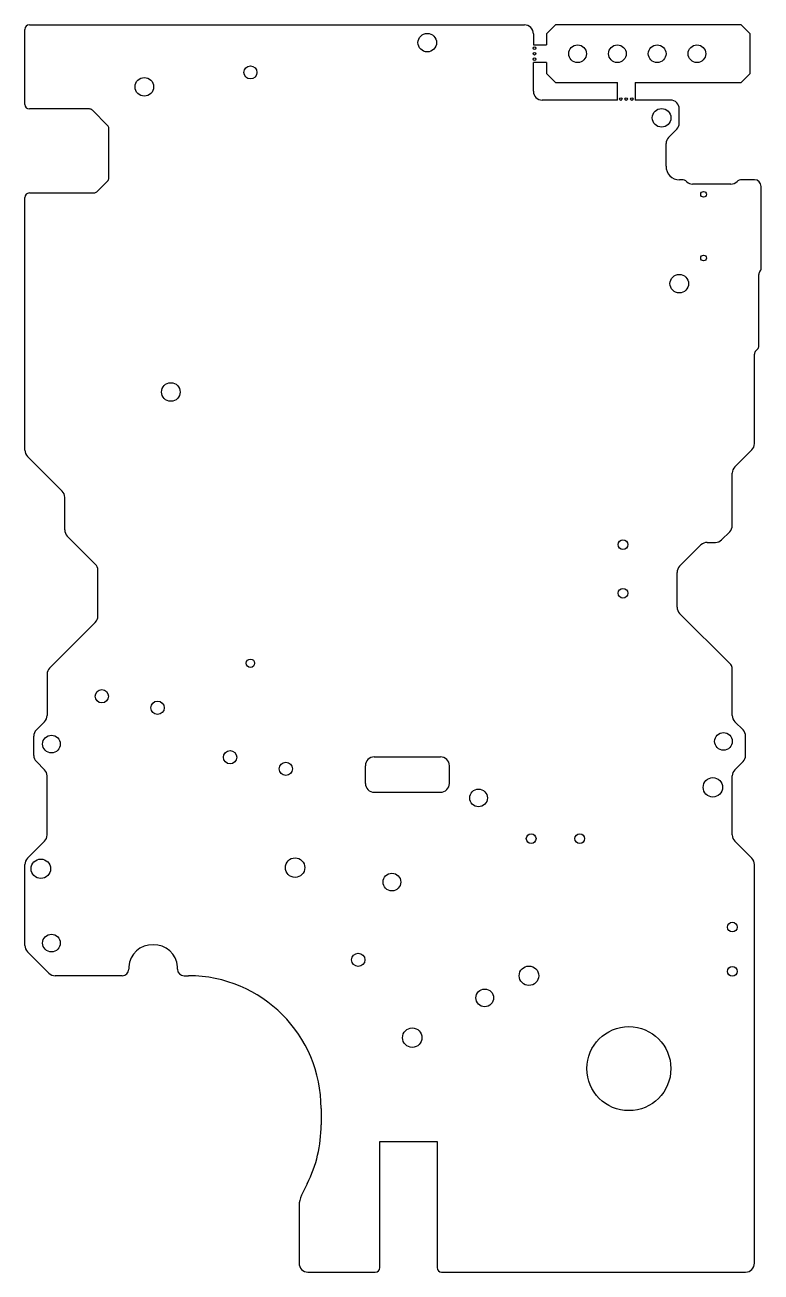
# Model space of a CAD drawing. Extents: x 0 to 83, y 0 to 141.
import ezdxf

# ---------------------------------------------------------------- set-up
doc = ezdxf.new("R2010")
doc.units = 0
doc.layers.add('20', color=6, linetype='CONTINUOUS')

msp = doc.modelspace()

# ---------------------------------------------------------------- linework, layer by layer
at = {"layer": '20'}
for p, q in [((0.5, 141), (56.5, 141)), ((60, 141), (59, 140)), ((81, 141), (60, 141)), ((82, 140), (81, 141)), ((0, 132), (0, 140.5)), ((57.5, 140), (57.5, 138.75)), ((59, 140), (59, 138.75)), ((82, 135.5), (82, 140)), ((57.5, 138.75), (59, 138.75)), ((57.5, 133.5), (57.5, 136.75)), ((59, 136.75), (57.5, 136.75)), ((59, 136.75), (59, 135.5)), ((59, 135.5), (60, 134.5)), ((81, 134.5), (82, 135.5)), ((60, 134.5), (67, 134.5)), ((67, 132.5), (67, 134.5)), ((69, 134.5), (81, 134.5)), ((69, 134.5), (69, 132.5)), ((7.2929, 131.5), (0.5, 131.5)), ((9.3536, 129.6464), (7.6464, 131.3536)), ((67, 132.5), (58.5, 132.5)), ((73, 132.5), (69, 132.5)), ((74, 129.9142), (74, 131.5)), ((9.5, 123.7071), (9.5, 129.2929)), ((72.7929, 128.2929), (73.7071, 129.2071)), ((72.5, 125.0207), (72.5, 127.5858)), ((8.1464, 122.1464), (9.3536, 123.3536)), ((74.2803, 123.5), (74.0207, 123.5)), ((79.8358, 123), (75.4874, 123)), ((80.5184, 123.2684), (80.5429, 123.2929)), ((82.5, 123.5), (81.0775, 123.5)), ((83.25, 113.3964), (83.25, 122.75)), ((0, 92.9142), (0, 121.5)), ((0.5, 122), (7.7929, 122)), ((83, 104.7071), (83, 112.7929)), ((82.6464, 104.1464), (82.8536, 104.3536)), ((82.5, 93.6642), (82.5, 103.7929)), ((4.2071, 88.2929), (0.2929, 92.2071)), ((80.2929, 91.0429), (82.2071, 92.9571)), ((80, 84.4142), (80, 90.3358)), ((4.5, 83.9142), (4.5, 87.5858)), ((7.9571, 80.0429), (4.7929, 83.2071)), ((78.7929, 82.7929), (79.7071, 83.7071)), ((74.0429, 79.7929), (76.4571, 82.2071)), ((77.1642, 82.5), (78.0858, 82.5)), ((8.25, 74.1642), (8.25, 79.3358)), ((73.75, 75.1642), (73.75, 79.0858)), ((7.9571, 73.4571), (2.7929, 68.2929)), ((79.7071, 68.7929), (74.0429, 74.4571)), ((80, 62.9142), (80, 68.3358)), ((2.5, 67.5858), (2.5, 62.9142)), ((2.2071, 62.2071), (1.2929, 61.2929)), ((81.2071, 61.2929), (80.2929, 62.2071)), ((1, 58.4142), (1, 60.5858)), ((81.5, 58.4142), (81.5, 60.5858)), ((39.5, 58.25), (47, 58.25)), ((2.2071, 56.7929), (1.2929, 57.7071)), ((38.5, 55.25), (38.5, 57.25)), ((48, 55.25), (48, 57.25)), ((80.2929, 56.7929), (81.2071, 57.7071)), ((2.5, 49.4142), (2.5, 56.0858)), ((80, 49.4142), (80, 56.0858)), ((39.5, 54.25), (47, 54.25)), ((0.2929, 46.7929), (2.2071, 48.7071)), ((82.2071, 46.7929), (80.2929, 48.7071)), ((0, 36.9142), (0, 46.0858)), ((82.5, 1), (82.5, 46.0858)), ((2.7071, 33.7929), (0.2929, 36.2071)), ((11.75, 34.5), (11.75, 34.25)), ((17.25, 34.25), (17.25, 34.5)), ((11, 33.5), (3.4142, 33.5)), ((18, 33.5), (18.5, 33.5)), ((33.5, 18.5), (33.5, 16.6266)), ((40.125, 0.5), (40.125, 14.75)), ((40.125, 14.75), (46.625, 14.75)), ((46.625, 14.75), (46.625, 0.5)), ((31.934, 9.9931), (31.2771, 8.6793)), ((31, 7.5053), (31, 1)), ((32, 0), (39.625, 0)), ((47.125, 0), (81.5, 0))]:
    msp.add_line(p, q, dxfattribs=at)
for centre, radius in [((45.5, 139), 1.05), ((57.625, 138.375), 0.15), ((62.5, 137.75), 1), ((67, 137.75), 1), ((71.5, 137.75), 1), ((76, 137.75), 1), ((57.625, 137.75), 0.15), ((57.625, 137.125), 0.15), ((25.5, 135.63), 0.74), ((13.5, 134), 1.05), ((67.375, 132.625), 0.15), ((68, 132.625), 0.15), ((68.625, 132.625), 0.15), ((72, 130.5), 1.05), ((76.75, 121.85), 0.325), ((76.75, 114.65), 0.325), ((74, 111.75), 1.05), ((16.5, 99.5), 1.05), ((67.625, 82.25), 0.55), ((67.625, 76.75), 0.55), ((25.5, 68.83), 0.475), ((8.7, 65.1), 0.75), ((15, 63.8), 0.75), ((3, 59.7), 1), ((79, 60), 1), ((23.2, 58.2), 0.75), ((29.5, 56.9), 0.75), ((77.8, 54.8), 1.1), ((51.3, 53.6), 1), ((57.25, 49), 0.55), ((62.75, 49), 0.55), ((1.8, 45.6), 1.1), ((30.55, 45.725), 1.1), ((41.5, 44.1), 1), ((80, 39), 0.55), ((3, 37.2), 1), ((37.7, 35.3), 0.75), ((57, 33.5), 1.1), ((80, 34), 0.55), ((52, 31), 1), ((43.8, 26.5), 1.1), ((68.3, 23), 4.75)]:
    msp.add_circle(centre, radius, dxfattribs=at)
for centre, radius, start, end in [((0.5, 140.5), 0.5, 90, 180), ((56.5, 140), 1, 0, 90), ((58.5, 133.5), 1, 180, 270), ((0.5, 132), 0.5, 180, 270), ((7.2929, 131), 0.5, 44.9999, 89.9999), ((73, 131.5), 1, 0, 90), ((73, 129.9142), 1, 314.9999, 359.9999), ((9, 129.2929), 0.5, 0.0001, 45.0001), ((73.5, 127.5858), 1, 134.9999, 179.9999), ((74.0207, 125.0207), 1.5207, 180, 270), ((9, 123.7071), 0.5, 314.9999, 359.9999), ((74.2803, 122.6679), 0.8321, 45.0001, 90.0001), ((75.4874, 123.875), 0.875, 225, 270), ((79.8358, 124), 1, 270.0001, 315.0001), ((81.0775, 122.7094), 0.7906, 89.9999, 135.0001), ((82.5, 122.75), 0.75, 0, 90), ((0.5, 121.5), 0.5, 90, 180), ((7.7929, 122.5), 0.5, 270.0001, 315.0001), ((83.5, 112.7929), 0.5, 134.9999, 179.9999), ((82.8964, 113.3964), 0.3536, 315.0001, 0.0001), ((82.5, 104.7071), 0.5, 314.9999, 359.9999), ((83, 103.7929), 0.5, 134.9999, 179.9999), ((81.5, 93.6642), 1, 314.9999, 359.9999), ((1, 92.9142), 1, 180.0001, 225.0001), ((81, 90.3358), 1, 134.9999, 179.9999), ((3.5, 87.5858), 1, 0.0001, 45.0001), ((5.5, 83.9142), 1, 180.0001, 225.0001), ((79, 84.4142), 1, 314.9999, 359.9999), ((77.1642, 81.5), 1, 90.0001, 135.0001), ((78.0858, 83.5), 1, 270.0001, 315.0001), ((7.25, 79.3358), 1, 0.0001, 45.0001), ((74.75, 79.0858), 1, 134.9999, 179.9999), ((74.75, 75.1642), 1, 180.0001, 225.0001), ((7.25, 74.1642), 1, 314.9999, 359.9999), ((3.5, 67.5858), 1, 134.9999, 179.9999), ((79.3018, 68.2108), 0.7093, 10.15, 55.15), ((1.5, 62.9142), 1, 314.9999, 359.9999), ((81, 62.9142), 1, 180.0001, 225.0001), ((2, 60.5858), 1, 134.9999, 179.9999), ((80.5, 60.5858), 1, 0.0001, 45.0001), ((2, 58.4142), 1, 180.0001, 225.0001), ((39.5, 57.25), 1, 90, 180), ((47, 57.25), 1, 0, 90), ((80.5, 58.4142), 1, 314.9999, 359.9999), ((1.5, 56.0858), 1, 0.0001, 45.0001), ((81, 56.0858), 1, 134.9999, 179.9999), ((39.5, 55.25), 1, 180, 270), ((47, 55.25), 1, 270, 0), ((1.5, 49.4142), 1, 314.9999, 359.9999), ((81, 49.4142), 1, 180.0001, 225.0001), ((1, 46.0858), 1, 134.9999, 179.9999), ((81.5, 46.0858), 1, 0.0001, 45.0001), ((1, 36.9142), 1, 180.0001, 225.0001), ((14.375, 34.375), 2.628, 87.2737, 177.2737), ((14.625, 34.375), 2.628, 2.7263, 92.7263), ((11, 34.25), 0.75, 270, 0), ((18, 34.25), 0.75, 180, 270), ((3.4142, 34.5), 1, 224.9999, 269.9999), ((18.5, 18.5), 15, 0, 90), ((18.6671, 16.6266), 14.8329, 333.4349, 0), ((33.625, 7.5053), 2.625, 153.435, 180), ((32, 1), 1, 180, 270), ((39.625, 0.5), 0.5, 270, 0), ((47.125, 0.5), 0.5, 180, 270), ((81.5, 1), 1, 270, 0)]:
    msp.add_arc(centre, radius, start, end, dxfattribs=at)

doc.saveas('drawing.dxf')
